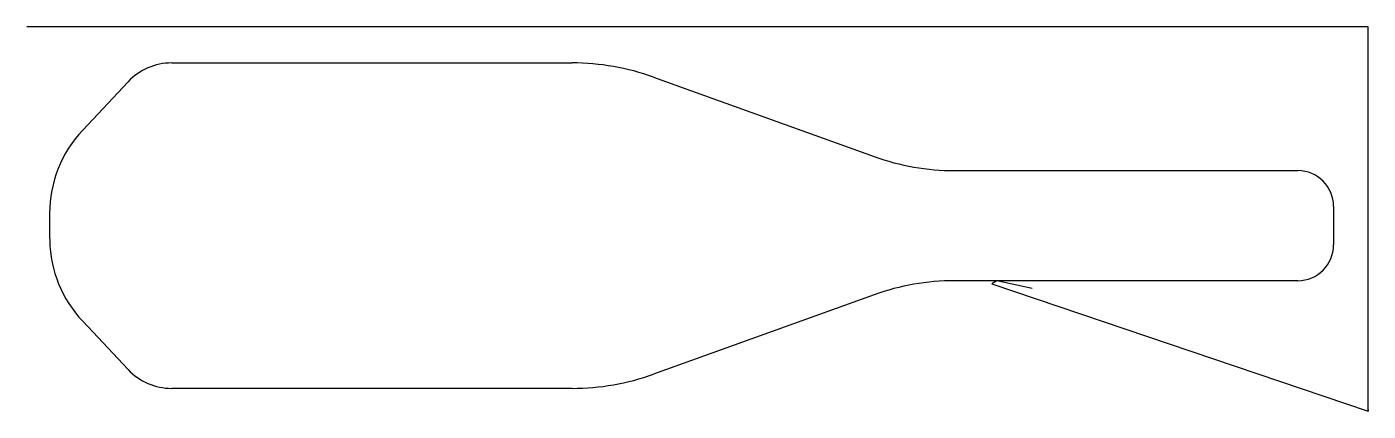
# Model space of a CAD drawing. Header units: metres. Extents: x 0 to 1121, y 0 to 321.
import ezdxf

# ---------------------------------------------------------------- set-up
doc = ezdxf.new("R2010")
doc.units = ezdxf.units.M

msp = doc.modelspace()

# ---------------------------------------------------------------- linework, layer by layer
at = {"layer": 'TOOL_0'}
for p, q in [((0.999, 321.252), (-0.001, 321.252)), ((1120.974, 321.252), (0.999, 321.252)), ((1120.974, 0.998), (1120.974, 321.252)), ((121.063, 291.067), (455.674, 291.067)), ((46.666, 234.974), (84.653, 275.335)), ((523.757, 279.185), (708.076, 212.83)), ((775.48, 201.067), (1062.077, 201.067)), ((1092.077, 171.067), (1092.077, 139.067)), ((810.694, 109.068), (775.481, 109.068)), ((810.693, 109.067), (806.377, 106.448)), ((806.377, 106.448), (1120.974, -0.002)), ((1062.077, 109.067), (810.693, 109.067)), ((840.243, 102.453), (810.694, 109.068)), ((708.076, 97.305), (523.757, 30.95)), ((84.653, 34.8), (46.666, 75.161)), ((455.673, 19.068), (121.063, 19.068)), ((1120.974, -0.002), (1120.974, 0.998)), ((1120.974, 0.998), (1120.974, -0.002)), ((1120.974, -0.002), (1120.974, 0.998))]:
    msp.add_line(p, q, dxfattribs=at)
for centre, radius, start, end in [((121.087, 241.011), 50.056, 90.027471, 136.708051), ((455.674, 90.067), 201, 70.200984, 90), ((120.641, 165.385), 101.563, 136.74989, 179.982512), ((775.481, 400.067), 199, 250.20121, 269.999712), ((1062.077, 171.067), 30, 0, 90), ((1188.968, 155.069), 1169.936, 179.493265, 180.602776), ((120.578, 144.726), 101.5, 181.109293, 223.26461), ((1062.077, 139.067), 30, 270, 0), ((775.481, -89.932), 199, 90, 109.79879), ((121.087, 69.123), 50.055, 223.291116, 269.972528), ((455.674, 220.068), 201, 269.999715, 289.799016)]:
    msp.add_arc(centre, radius, start, end, dxfattribs=at)

doc.saveas('drawing.dxf')
